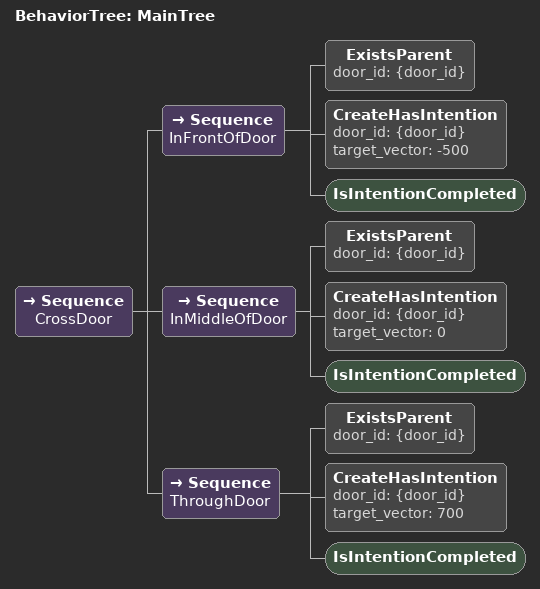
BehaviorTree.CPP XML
<?xml version="1.0" encoding="UTF-8"?>
<root BTCPP_format="4"
      main_tree_to_execute="MainTree">
  <BehaviorTree ID="MainTree">
    <Sequence name="CrossDoor">
      <Sequence name="InFrontOfDoor">
        <ExistsParent door_id="{door_id}"/>
        <CreateHasIntention door_id="{door_id}"
                            target_vector="-500"/>
        <IsIntentionCompleted/>
      </Sequence>
      <Sequence name="InMiddleOfDoor">
        <ExistsParent door_id="{door_id}"/>
        <CreateHasIntention door_id="{door_id}"
                            target_vector="0"/>
        <IsIntentionCompleted/>
      </Sequence>
      <Sequence name="ThroughDoor">
        <ExistsParent door_id="{door_id}"/>
        <CreateHasIntention door_id="{door_id}"
                            target_vector="700"/>
        <IsIntentionCompleted/>
      </Sequence>
    </Sequence>
  </BehaviorTree>

</root>
